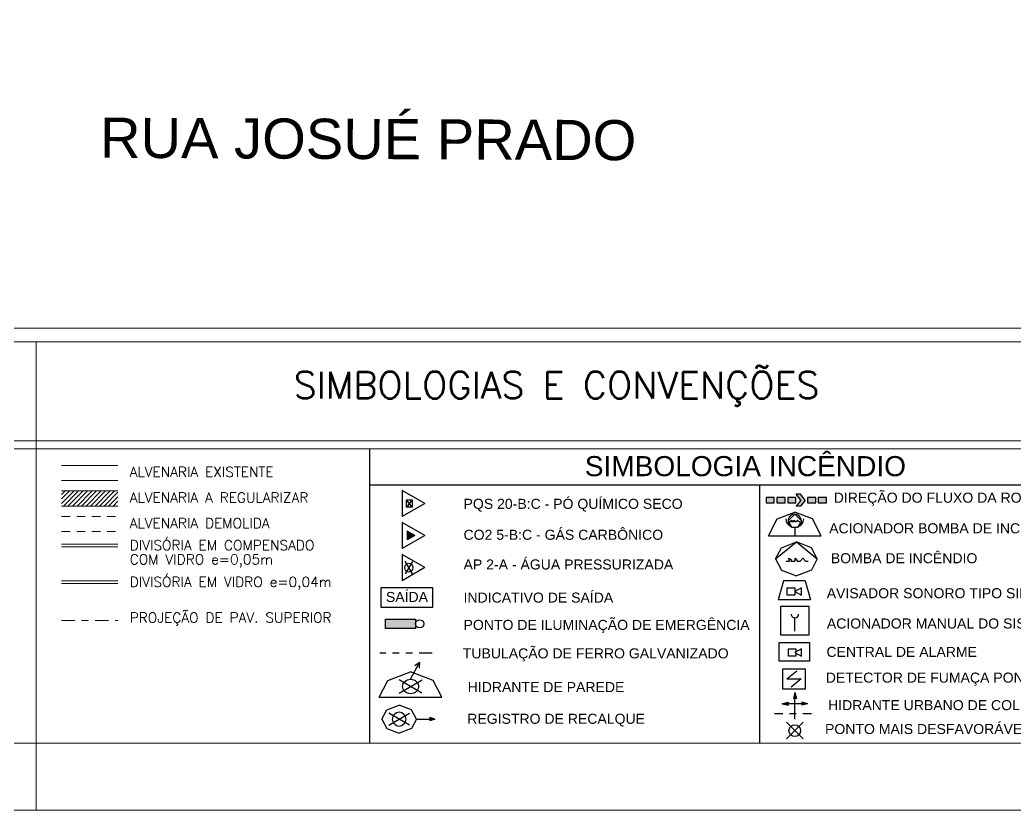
# Model space of a CAD drawing. Header units: millimetres. Extents: x 521 to 1055, y 261 to 520.
# Drawn here: x 563.73 to 578.6, y 435.88 to 447.69 of the extents above; entities that cross this region are included whole.
import ezdxf

# ---------------------------------------------------------------- set-up
doc = ezdxf.new("R2010")
doc.units = ezdxf.units.MM
for name, pattern in [('BORDER', [44.45, 12.7, -6.35, 12.7, -6.35, 0, -6.35]), ('CONTINU', [0]), ('DASHDOT', [1, 0.5, -0.25, 0, -0.25]), ('DIVIDE2', [15.875, 6.35, -3.175, 0, -3.175, 0, -3.175]), ('HIDDEN', [9.525, 6.35, -3.175])]:
    doc.linetypes.add(name, pattern=pattern)
doc.layers.add('0.1', color=8, linetype='Continuous', lineweight=13)
doc.layers.add('ppci', color=8, linetype='Continuous')
doc.styles.add('80X50', font='romans.shx')
doc.styles.add('ARCHISTUDIOPADRÃO', font='arial.ttf', dxfattribs={"height": 0.02})
doc.styles.add('ROBERTO', font='swissek.ttf')
doc.styles.add('ROMANS', font='romans')
doc.styles.add('STYLE1', font='sanss___.ttf')

msp = doc.modelspace()

# ---------------------------------------------------------------- hatches: boundary and pattern name
at = {"layer": '0.1'}
h = msp.add_hatch(dxfattribs=at)
h.set_pattern_fill('ANSI31', color=8, scale=0.015, style=0)
h.set_pattern_definition([(45, (140.994853, 110.321237), (-0.0336759605, 0.0336759605), [])])
h.paths.add_polyline_path([(565.1968, 440.65428), (564.35616, 440.65428), (564.35616, 440.42928), (565.1968, 440.42928)])
at = {"layer": 'ppci', "linetype": 'Continuous'}
h = msp.add_hatch(color=10, dxfattribs=at)
h.paths.add_polyline_path([(575.00031, 440.47656), (575.00031, 440.55586), (574.87686, 440.55586), (574.87686, 440.47656)])
h.paths.add_polyline_path([(575.03878, 440.55586), (575.03878, 440.47656), (575.16224, 440.47656), (575.16224, 440.55586)])
h.paths.add_polyline_path([(575.20071, 440.47656), (575.32416, 440.47656), (575.32416, 440.55586), (575.20071, 440.55586)])
h.paths.add_polyline_path([(575.39105, 440.60743), (575.32597, 440.60743), (575.3948, 440.51621), (575.32597, 440.425), (575.39105, 440.425), (575.45987, 440.51621)])
h.paths.add_polyline_path([(575.49501, 440.55586), (575.49501, 440.47656), (575.61847, 440.47656), (575.61847, 440.55586)])
h.paths.add_polyline_path([(575.78039, 440.55586), (575.65694, 440.55586), (575.65694, 440.47656), (575.78039, 440.47656)])
at = {"layer": 'ppci'}
for points in [[(569.63014, 439.98772), (569.51739, 440.05282), (569.51739, 439.92263)], [(569.64213, 438.59769), (569.64213, 438.74019), (569.1936, 438.74019), (569.1936, 438.59769)]]:
    msp.add_hatch(color=10, dxfattribs=at).paths.add_polyline_path(points)
h = msp.add_hatch(color=10, dxfattribs=at)
h.paths.add_polyline_path([(575.30914, 437.55052), (575.33185, 437.55052), (575.30914, 437.64069)])
h.paths.add_polyline_path([(575.30914, 437.64069), (575.28644, 437.55052), (575.30914, 437.55052)])
h = msp.add_hatch(color=10, dxfattribs=at)
h.paths.add_polyline_path([(575.20566, 437.47361), (575.20566, 437.49632), (575.11549, 437.47361)])
h.paths.add_polyline_path([(575.11549, 437.47361), (575.20566, 437.45091), (575.20566, 437.47361)])
h = msp.add_hatch(color=10, dxfattribs=at)
h.paths.add_polyline_path([(575.41263, 437.47361), (575.41263, 437.49632), (575.5028, 437.47361)])
h.paths.add_polyline_path([(575.5028, 437.47361), (575.41263, 437.45091), (575.41263, 437.47361)])
at = {"layer": 'ppci', "linetype": 'Continuous'}
h = msp.add_hatch(color=10, dxfattribs=at)
h.paths.add_polyline_path([(569.92918, 437.24419), (569.85819, 437.27013), (569.85819, 437.24419)])
h.paths.add_polyline_path([(569.92918, 437.24419), (569.85819, 437.24419), (569.85819, 437.21826)])

# ---------------------------------------------------------------- linework, layer by layer
at = {"layer": '0.1', "color": 8}
for p, q in [((563.97941, 442.88495), (563.97941, 435.88495)), ((547.35941, 441.40495), (597.21941, 441.40495)), ((547.35941, 441.28495), (597.21941, 441.28495))]:
    msp.add_line(p, q, dxfattribs=at)
at = {"layer": '0.1', "color": 8, "linetype": 'CONTINU', "lineweight": -2}
for p, q in [((568.96279, 436.88495), (568.96279, 441.28495)), ((580.59941, 440.74281), (568.96279, 440.74281)), ((574.7811, 440.74281), (574.7811, 436.88495))]:
    msp.add_line(p, q, dxfattribs=at)
at = {"layer": '0.1', "color": 7}
for p, q in [((564.35616, 441.03696), (565.1968, 441.03696)), ((564.35616, 440.81196), (565.1968, 440.81196)), ((564.35616, 440.65428), (565.1968, 440.65428)), ((564.35616, 440.42928), (565.1968, 440.42928))]:
    msp.add_line(p, q, dxfattribs=at)
at = {"layer": '0.1', "color": 8, "linetype": 'HIDDEN', "ltscale": 0.02}
for p, q in [((564.35616, 440.27159), (565.1968, 440.27159)), ((564.35616, 440.04659), (565.1968, 440.04659))]:
    msp.add_line(p, q, dxfattribs=at)
at = {"layer": '0.1', "color": 8, "linetype": 'Continuous', "ltscale": 0.02}
for p, q in [((564.35616, 439.85892), (565.1968, 439.85892)), ((564.35616, 439.82142), (565.1968, 439.82142)), ((564.35616, 439.31102), (565.1968, 439.31102)), ((564.35616, 439.27352), (565.1968, 439.27352))]:
    msp.add_line(p, q, dxfattribs=at)
at = {"layer": '0.1', "color": 8, "linetype": 'DASHDOT', "ltscale": 0.4}
msp.add_line((564.35616, 438.72017), (565.1968, 438.72017), dxfattribs=at)
at = {"layer": '0.1', "color": 8}
for points in [[(646.97941, 519.88495), (520.77502, 519.88495), (520.77502, 435.88495), (646.97941, 435.88495)], [(523.27502, 436.88495), (523.27502, 518.88495), (645.97941, 518.88495), (645.97941, 436.88495)]]:
    msp.add_lwpolyline(points, close=True, dxfattribs=at)
msp.add_lwpolyline([(630.15941, 517.68495, 0.41421356), (629.15941, 518.68495), (524.47502, 518.68495, 0.41421356), (523.47502, 517.68495), (523.47502, 444.08495, 0.41421356), (524.47502, 443.08495), (629.15941, 443.08495, 0.41421356), (630.15941, 444.08495)], format="xyb", close=True, dxfattribs=at)
msp.add_lwpolyline([(523.27502, 442.88495), (645.97941, 442.88495)], dxfattribs=at)
at = {"layer": 'ppci', "color": 10, "linetype": 'Continuous'}
for p, q in [((569.44239, 440.66226), (569.44239, 440.27226)), ((569.78014, 440.46726), (569.44239, 440.66226)), ((575.3948, 440.51621), (575.32597, 440.60743)), ((575.39105, 440.60743), (575.32597, 440.60743)), ((575.3948, 440.51621), (575.32597, 440.425)), ((575.45987, 440.51621), (575.39105, 440.60743)), ((575.45987, 440.51621), (575.39105, 440.425)), ((569.78014, 440.46726), (569.44239, 440.27226)), ((575.39105, 440.425), (575.32597, 440.425)), ((574.91262, 439.98458), (575.04332, 440.23554)), ((575.04332, 440.23554), (575.30589, 440.33771)), ((575.56847, 440.23554), (575.30589, 440.33771)), ((575.69917, 439.98458), (575.56847, 440.23554)), ((569.44239, 440.18272), (569.44239, 439.79272)), ((569.78014, 439.98772), (569.44239, 440.18272)), ((569.78014, 439.98772), (569.44239, 439.79272)), ((569.51739, 440.05282), (569.51739, 439.92263)), ((569.63014, 439.98772), (569.51739, 440.05282)), ((569.63014, 439.98772), (569.51739, 439.92263)), ((574.91262, 439.98458), (575.69917, 439.98458)), ((575.01862, 439.63896), (575.10557, 439.80592)), ((575.10557, 439.80592), (575.33015, 439.89331)), ((575.55474, 439.80592), (575.33015, 439.89331)), ((575.64168, 439.63896), (575.55474, 439.80592)), ((569.44239, 439.70318), (569.44239, 439.31318)), ((569.78014, 439.50818), (569.44239, 439.70318)), ((575.01862, 439.63896), (575.10557, 439.472)), ((575.64168, 439.63896), (575.55474, 439.472)), ((569.78014, 439.50818), (569.44239, 439.31318)), ((575.10557, 439.472), (575.33015, 439.38461)), ((575.55474, 439.472), (575.33015, 439.38461)), ((575.13993, 439.31183), (575.05965, 439.02795)), ((575.46105, 439.31183), (575.13993, 439.31183)), ((575.46105, 439.31183), (575.54133, 439.02795)), ((575.54133, 439.02795), (575.05965, 439.02795)), ((575.30815, 438.55853), (575.30815, 438.7589)), ((569.56888, 437.84058), (569.70182, 438.09024)), ((569.70182, 438.09024), (569.63266, 438.04011)), ((569.70182, 438.09024), (569.69883, 438.00487)), ((569.23131, 437.82236), (569.56888, 437.95372)), ((569.39842, 437.63431), (569.73947, 437.83122)), ((569.73898, 437.63453), (569.39851, 437.83109)), ((569.90646, 437.82236), (569.56888, 437.95372)), ((575.18968, 437.84623), (575.33854, 437.96816)), ((575.18968, 437.84623), (575.40077, 437.84623)), ((575.40077, 437.84623), (575.25192, 437.72431)), ((569.10061, 437.5714), (569.23131, 437.82236)), ((570.03715, 437.5714), (569.90646, 437.82236)), ((569.10061, 437.5714), (570.03715, 437.5714)), ((569.14034, 437.24419), (569.21227, 437.38231)), ((569.21227, 437.38231), (569.39806, 437.45461)), ((569.58385, 437.38231), (569.39806, 437.45461)), ((569.65578, 437.24419), (569.58385, 437.38231)), ((569.14034, 437.24419), (569.21227, 437.10607)), ((569.24287, 437.15462), (569.55323, 437.33381)), ((569.55278, 437.15482), (569.24296, 437.3337)), ((569.65578, 437.24419), (569.58385, 437.10607)), ((569.65578, 437.24419), (569.92918, 437.24419)), ((569.92918, 437.24419), (569.85819, 437.27013)), ((569.85819, 437.27013), (569.85819, 437.21826)), ((569.92918, 437.24419), (569.85819, 437.21826)), ((569.21227, 437.10607), (569.39806, 437.03378)), ((569.58385, 437.10607), (569.39806, 437.03378))]:
    msp.add_line(p, q, dxfattribs=at)
at = {"layer": 'ppci', "color": 10}
for p, q in [((569.5938, 440.52064), (569.50932, 440.41389)), ((569.5938, 440.41389), (569.50932, 440.52064)), ((575.30589, 440.30716), (575.20586, 440.20713)), ((575.20586, 440.20713), (575.26422, 440.10709)), ((575.25707, 440.19979), (575.25227, 440.21896)), ((575.25227, 440.21896), (575.27012, 440.20835)), ((575.27012, 440.20835), (575.26699, 440.19979)), ((575.295, 440.19979), (575.295, 440.21896)), ((575.295, 440.21896), (575.31223, 440.19979)), ((575.40593, 440.20713), (575.30589, 440.30716)), ((575.34717, 440.21896), (575.32993, 440.19979)), ((575.34717, 440.21896), (575.3644, 440.19979)), ((575.40593, 440.20713), (575.34757, 440.10709)), ((575.23413, 440.19979), (575.25707, 440.19979)), ((575.34757, 440.10709), (575.26422, 440.10709)), ((575.26699, 440.19979), (575.295, 440.19979)), ((575.30589, 440.10709), (575.30589, 439.98458)), ((575.31223, 440.19979), (575.32993, 440.19979)), ((575.3644, 440.19979), (575.38189, 440.19979)), ((575.01862, 439.63896), (575.33015, 439.89331)), ((575.33015, 439.89331), (575.64168, 439.63896)), ((575.21608, 439.64978), (575.25575, 439.62621)), ((575.22674, 439.60719), (575.21608, 439.64978)), ((575.25575, 439.62621), (575.24878, 439.60719)), ((575.31104, 439.60719), (575.31104, 439.64978)), ((575.31104, 439.64978), (575.34933, 439.60719)), ((575.42696, 439.64978), (575.38867, 439.60719)), ((575.42696, 439.64978), (575.46525, 439.60719)), ((569.59601, 439.41348), (569.48661, 439.60295)), ((569.59589, 439.60267), (569.48668, 439.41353)), ((575.17576, 439.60719), (575.22674, 439.60719)), ((575.24878, 439.60719), (575.31104, 439.60719)), ((575.34933, 439.60719), (575.38867, 439.60719)), ((575.46525, 439.60719), (575.50412, 439.60719)), ((575.40753, 439.20907), (575.30625, 439.15271)), ((575.40753, 439.09636), (575.40753, 439.20907)), ((575.30625, 439.15271), (575.40753, 439.09636)), ((575.40733, 438.29651), (575.30605, 438.24015)), ((575.40733, 438.1838), (575.40733, 438.29651)), ((575.30605, 438.24015), (575.40733, 438.1838)), ((575.30914, 437.64069), (575.28644, 437.55052)), ((575.33185, 437.55052), (575.28644, 437.55052)), ((575.30914, 437.24252), (575.30914, 437.64069)), ((575.30914, 437.64069), (575.33185, 437.55052)), ((575.11549, 437.47361), (575.20566, 437.49632)), ((575.5028, 437.47361), (575.11549, 437.47361)), ((575.11549, 437.47361), (575.20566, 437.45091)), ((575.20566, 437.49632), (575.20566, 437.45091)), ((575.5028, 437.47361), (575.41263, 437.49632)), ((575.41263, 437.49632), (575.41263, 437.45091)), ((575.5028, 437.47361), (575.41263, 437.45091)), ((575.4299, 436.94873), (575.18183, 437.19681)), ((575.18183, 436.94873), (575.4299, 437.19681))]:
    msp.add_line(p, q, dxfattribs=at)
at = {"layer": 'ppci', "color": 12, "linetype": 'DIVIDE2', "ltscale": 0.03}
msp.add_line((569.89, 438.23117), (569.10906, 438.23117), dxfattribs=at)
at = {"layer": 'ppci', "color": 10, "linetype": 'DASHDOT', "ltscale": 0.25}
msp.add_line((575.00374, 437.32711), (575.61454, 437.32711), dxfattribs=at)
at = {"layer": 'ppci', "color": 10}
for points in [[(569.50932, 440.52064), (569.5938, 440.52064), (569.5938, 440.41389), (569.50932, 440.41389)], [(575.19345, 439.20907), (575.30625, 439.20907), (575.30625, 439.09636), (575.19345, 439.09636)], [(569.1936, 438.59769), (569.1936, 438.74019), (569.64213, 438.74019), (569.64213, 438.59769)]]:
    msp.add_lwpolyline(points, close=True, dxfattribs=at)
at = {"layer": 'ppci', "color": 10, "linetype": 'Continuous'}
for points in [[(575.00031, 440.55586), (574.87686, 440.55586), (574.87686, 440.47656), (575.00031, 440.47656)], [(575.16224, 440.55586), (575.03878, 440.55586), (575.03878, 440.47656), (575.16224, 440.47656)], [(575.32416, 440.55586), (575.20071, 440.55586), (575.20071, 440.47656), (575.32416, 440.47656)], [(575.61847, 440.55586), (575.49501, 440.55586), (575.49501, 440.47656), (575.61847, 440.47656)], [(575.78039, 440.55586), (575.65694, 440.55586), (575.65694, 440.47656), (575.78039, 440.47656)], [(569.12762, 439.21082), (569.89644, 439.21082), (569.89644, 438.9129), (569.12762, 438.9129)], [(575.09468, 438.50261), (575.52162, 438.50261), (575.52162, 438.92954), (575.09468, 438.92954)], [(575.07303, 438.38885), (575.5278, 438.38885), (575.5278, 438.11251), (575.07303, 438.11251)], [(575.13031, 437.99808), (575.46014, 437.99808), (575.46014, 437.69439), (575.13031, 437.69439)]]:
    msp.add_lwpolyline(points, close=True, dxfattribs=at)
at = {"layer": 'ppci', "color": 10}
msp.add_lwpolyline([(575.32418, 438.23006), (575.32418, 438.1838), (575.21139, 438.1838), (575.21139, 438.29651), (575.32418, 438.29651), (575.32418, 438.25024)], dxfattribs=at)
for centre, radius in [((569.7033, 438.66894), 0.06117), ((575.30587, 437.07277), 0.08771)]:
    msp.add_circle(centre, radius, dxfattribs=at)
for centre, radius, start, end in [((575.29535, 440.23747), 0.12364, 180.814811, 251.768157), ((575.30589, 440.20713), 0.10003, 299.48079, 240.51921), ((575.31644, 440.23747), 0.12364, 288.231843, 359.185189)]:
    msp.add_arc(centre, radius, start, end, dxfattribs=at)
at = {"layer": 'ppci', "color": 10, "linetype": 'Continuous'}
msp.add_arc((575.30815, 438.81459), 0.05569, 180, 0, dxfattribs=at)
at = {"layer": 'ppci', "color": 10}
msp.add_ellipse((569.54133, 439.50818), major_axis=(0, -0.06606), ratio=0.90709532, dxfattribs=at)
at = {"layer": 'ppci', "color": 10, "linetype": 'Continuous'}
for centre, major_axis in [((569.56888, 437.73273), (-0.1189, 0)), ((569.39808, 437.24416), (0, -0.1082))]:
    msp.add_ellipse(centre, major_axis=major_axis, ratio=0.90709532, dxfattribs=at)

# ---------------------------------------------------------------- texts
at = {"layer": '0.1', "color": 8, "style": 'ROBERTO'}
msp.add_text('RUA JOSUÉ PRADO', height=0.6, rotation=359.72483, dxfattribs=at).set_placement((564.92926, 445.63383))
at = {"layer": '0.1', "color": 8}
for s, height, style, p in [('SIMBOLOGIAS E CONVENÇÕES', 0.4, 'ROMANS', (567.82142, 442.03657)), ('ALVENARIA EXISTENTE', 0.15, '80X50', (565.37464, 440.86372)), ('ALVENARIA A REGULARIZAR', 0.15, '80X50', (565.37464, 440.48103)), ('ALVENARIA DEMOLIDA', 0.15, '80X50', (565.37464, 440.09835)), ('DIVISÓRIA EM COMPENSADO', 0.15, '80X50', (565.37464, 439.76853)), ('COM VIDRO e=0,05m', 0.15, '80X50', (565.37464, 439.55685)), ('DIVISÓRIA EM VIDRO e=0,04m', 0.15, '80X50', (565.37464, 439.22063)), ('PROJEÇÃO DE PAV. SUPERIOR', 0.15, '80X50', (565.37464, 438.68703))]:
    msp.add_text(s, height=height, dxfattribs=dict(at, style=style)).set_placement(p)
at = {"layer": 'ppci', "color": 10, "style": 'STYLE1'}
for s, height, p in [('SIMBOLOGIA INCÊNDIO', 0.3, (572.1702, 440.87529)), ('DIREÇÃO DO FLUXO DA ROTA DE FUGA', 0.15, (575.88808, 440.47888)), ('PQS 20-B:C - PÓ QUÍMICO SECO', 0.15, (570.36004, 440.38724)), ('CO2 5-B:C - GÁS CARBÔNICO', 0.15, (570.36004, 439.92458)), ('AP 2-A - ÁGUA PRESSURIZADA', 0.15, (570.36004, 439.48109)), ('INDICATIVO DE SAÍDA', 0.15, (570.36004, 438.98602)), ('PONTO DE ILUMINAÇÃO DE EMERGÊNCIA', 0.15, (570.36004, 438.57778)), ('TUBULAÇÃO DE FERRO GALVANIZADO', 0.15, (570.34882, 438.15227)), ('HIDRANTE DE PAREDE', 0.15, (570.42175, 437.64885)), ('REGISTRO DE RECALQUE', 0.15, (570.41525, 437.17484))]:
    msp.add_text(s, height=height, dxfattribs=at).set_placement(p)
at = {"layer": 'ppci', "color": 10, "linetype": 'BORDER', "style": 'ARCHISTUDIOPADRÃO'}
for s, height, p in [('ACIONADOR BOMBA DE INCÊNDIO (BOTOEIRA)', 0.15, (575.81997, 440.02175)), ('BOMBA DE INCÊNDIO', 0.15, (575.84435, 439.57403)), ('SAÍDA', 0.15, (569.20022, 438.9954)), ('AVISADOR SONORO TIPO SIRENE', 0.15, (575.78334, 439.05143)), ('ACIONADOR MANUAL DO SISTEMA DE ALARME', 0.15, (575.7854, 438.59893)), ('CENTRAL DE ALARME', 0.15, (575.77996, 438.17468)), ('DETECTOR DE FUMAÇA PONTUAL', 0.15, (575.76878, 437.79002)), ('HIDRANTE URBANO DE COLUNA', 0.1500375, (575.80301, 437.37887)), ('PONTO MAIS DESFAVORÁVEL (D.M.P)', 0.1500375, (575.75786, 437.022))]:
    msp.add_text(s, height=height, dxfattribs=at).set_placement(p)

doc.saveas('drawing.dxf')
